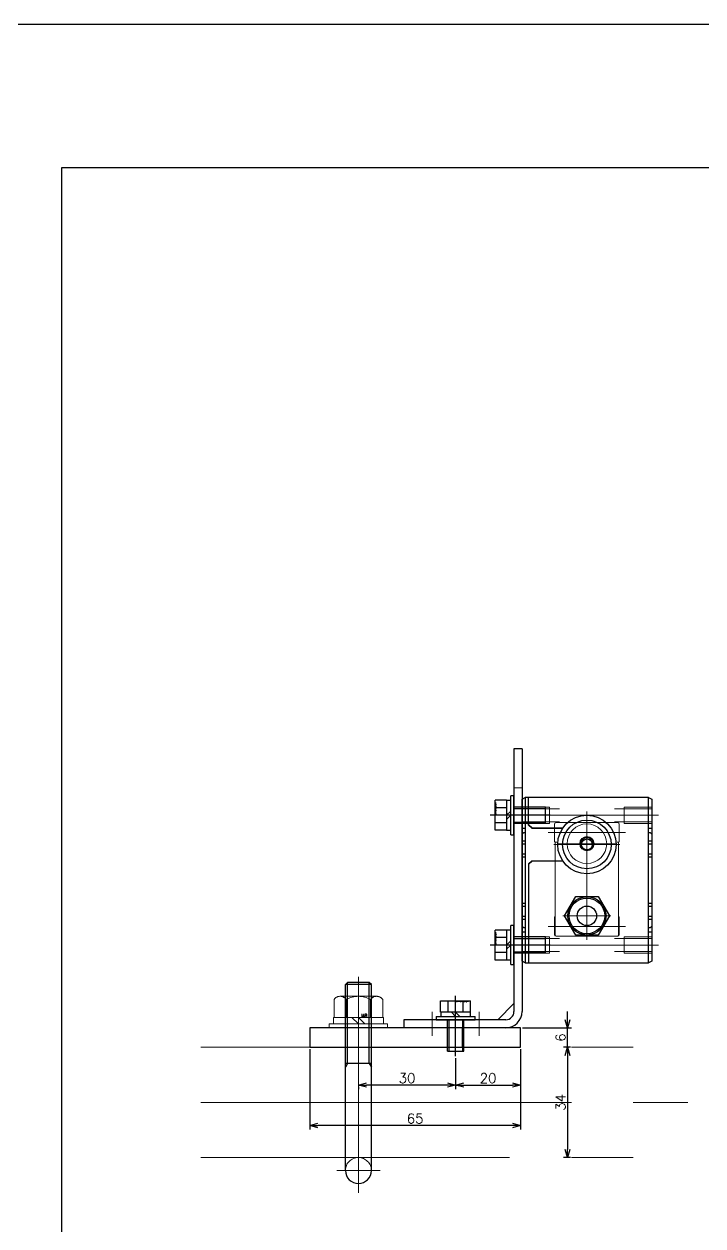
# Model space of a CAD drawing. Header units: millimetres. Extents: x -16130 to 36813, y -8099 to 27484.
# Drawn here: x 7917 to 8126.5, y -4572.1 to -4201.6 of the extents above; entities that cross this region are included whole.
import ezdxf

# ---------------------------------------------------------------- set-up
doc = ezdxf.new("R2010")
doc.units = ezdxf.units.MM
doc.header["$LTSCALE"] = 6
doc.header["$PDMODE"] = 99
doc.header["$PDSIZE"] = 1
for name, pattern in [('CENTER2', [28.575, 19.05, -3.175, 3.175, -3.175]), ('HIDDEN', [9.525, 6.35, -3.175]), ('PHANTOM2', [31.75, 15.875, -3.175, 3.175, -3.175, 3.175, -3.175])]:
    doc.linetypes.add(name, pattern=pattern)
for name, color, linetype, lineweight in [('01_NORMAL', 7, 'Continuous', 25), ('04_HIDDEN', 2, 'HIDDEN', 13), ('05_CENTER', 4, 'CENTER2', 13), ('06_PHANTOM', 2, 'PHANTOM2', 13), ('08_DIM', 3, 'Continuous', 13)]:
    doc.layers.add(name, color=color, linetype=linetype, lineweight=lineweight)
doc.layers.add('10_DRAFT', color=8, linetype='Continuous', lineweight=0, plot=False)
doc.styles.add('KSS_TXT', font='txt.shx', dxfattribs={"bigfont": 'extfont2.shx'})
doc.styles.add('KSS_TXT_L', font='txt.shx', dxfattribs={"height": 3, "bigfont": 'extfont2.shx'})
doc.dimstyles.new('KSS_DIM', dxfattribs={"dimtxt": 3, "dimasz": 2.5, "dimexe": 1.25, "dimexo": 0.625, "dimtad": 1, "dimdsep": 46, "dimtxsty": 'KSS_TXT', "dimblk": 'OPEN30', "dimcen": 0, "dimazin": 2, "dimtfac": 0.75, "dimtmove": 0, "dimatfit": 3, "dimldrblk": 'OPEN30', "dimfxl": 1, "dimtolj": 1, "dimarcsym": 0})

# ---------------------------------------------------------------- blocks, each defined once
blk = doc.blocks.new('FT-S1g_1_1')
at = {"color": 0}
for p, q in [((-2.5, 20.5), (-2.5, -58)), ((0, 20.5), (-2.5, 20.5)), ((-2.5, 20.5), (-2.5, -58)), ((0, 20.5), (0, -60.5)), ((-7.5, -63), (-2.5, -58)), ((-2.5, -58), (-2.5, -60.5)), ((-2.5, -58), (-2.5, -60.5)), ((-36.5, -63), (-36.5, -65.5)), ((-36.5, -63), (-36.5, -65.5)), ((-7.5, -63), (-36.5, -63)), ((-5, -65.5), (-36.5, -65.5)), ((-5, -63), (-7.5, -63)), ((-5, -63), (-7.5, -63))]:
    blk.add_line(p, q, dxfattribs=at)
for radius in [5, 2.5]:
    blk.add_arc((-5, -60.5), radius, 270, 0, dxfattribs=at)
at = {"layer": '04_HIDDEN', "color": 0}
blk.add_line((0, 8.5, 0), (-2.5, 8.5, 0), dxfattribs=at)
at = {"layer": '05_CENTER', "color": 0}
for p, q in [((-5.61, 0), (3.14, 0)), ((-5.61, -40), (3.14, -40)), ((-27.75, -60.62, 0), (-27.75, -67.95, 0)), ((-20.5, -60.62), (-20.5, -67.95)), ((-13.25, -60.62, 0), (-13.25, -67.95, 0))]:
    blk.add_line(p, q, dxfattribs=at)
blk = doc.blocks.new('FT-S1d_1_1')
at = {"color": 0}
for p, q in [((-40, 5), (-39, 5.5)), ((-40, 5), (-39, 5.5)), ((-40, -45), (-40, 5)), ((-40, -45), (-40, 5)), ((-39, 5.5), (-39, -45.5)), ((-1, 5.5), (-39, 5.5)), ((-39, 5.5), (-39, -45.5)), ((-1, 5.5), (-39, 5.5)), ((-2, -25), (-2, 5.5)), ((-2, -25), (-2, 5.5)), ((-1, 5.5), (0, 5)), ((-1, -45.5), (-1, 5.5)), ((-1, 5.5), (0, 5)), ((-1, -45.5), (-1, 5.5)), ((0, 5), (0, -45)), ((0, 5), (0, -45)), ((-26.93, -9), (-23.46, -3)), ((-26.93, -9), (-23.46, -3)), ((-23.46, -3), (-16.54, -3)), ((-23.46, -3), (-16.54, -3)), ((-16.54, -3), (-13.07, -9)), ((-16.54, -3), (-13.07, -9)), ((-40, -4), (-39, -4)), ((-40, -4), (-39, -4)), ((-40, -5.8), (-39.6, -5.4)), ((-40, -5.8), (-39.6, -5.4)), ((-39, -5.4), (-39.6, -5.4)), ((-39, -5.4), (-39.6, -5.4)), ((-1, -4), (0, -4)), ((-1, -4), (0, -4)), ((-0.4, -5.4), (-1, -5.4)), ((-0.4, -5.4), (-1, -5.4)), ((-0.4, -5.4), (0, -5.8)), ((-0.4, -5.4), (0, -5.8)), ((-40, -7.9), (-39, -7.9)), ((-40, -7.9), (-39, -7.9)), ((-39, -8.9), (-40, -8.9)), ((-39, -8.9), (-40, -8.9)), ((-23.46, -15), (-26.93, -9)), ((-23.46, -15), (-26.93, -9)), ((-13.07, -9), (-16.54, -15)), ((-13.07, -9), (-16.54, -15)), ((-1, -7.9), (0, -7.9)), ((-1, -7.9), (0, -7.9)), ((0, -8.9), (-1, -8.9)), ((0, -8.9), (-1, -8.9)), ((-40, -11.9), (-39, -11.9)), ((-40, -11.9), (-39, -11.9)), ((-39, -12.9), (-40, -12.9)), ((-39, -12.9), (-40, -12.9)), ((-1, -11.9), (0, -11.9)), ((-1, -11.9), (0, -11.9)), ((0, -12.9), (-1, -12.9)), ((0, -12.9), (-1, -12.9)), ((-16.54, -15), (-23.46, -15)), ((-16.54, -15), (-23.46, -15)), ((-12.58, -25.9), (-3.1, -25.9)), ((-12.58, -25.9), (-3.1, -25.9)), ((-2, -24.8), (-3.1, -25.9)), ((-2, -24.8), (-3.1, -25.9)), ((-3, -26), (-2, -25)), ((-3, -26), (-2, -25)), ((-40, -27.1), (-39, -27.1)), ((-40, -27.1), (-39, -27.1)), ((-39, -28.1), (-40, -28.1)), ((-39, -28.1), (-40, -28.1)), ((-3, -26), (-12.52, -26)), ((-3, -26), (-12.52, -26)), ((-1, -27.1), (0, -27.1)), ((-1, -27.1), (0, -27.1)), ((0, -28.1), (-1, -28.1)), ((0, -28.1), (-1, -28.1)), ((-40, -31.1), (-39, -31.1)), ((-40, -31.1), (-39, -31.1)), ((-39, -32.1), (-40, -32.1)), ((-39, -32.1), (-40, -32.1)), ((-1, -31.1), (0, -31.1)), ((-1, -31.1), (0, -31.1)), ((0, -32.1), (-1, -32.1)), ((0, -32.1), (-1, -32.1)), ((-39.6, -34.6), (-40, -34.2)), ((-39.6, -34.6), (-40, -34.2)), ((-39, -36), (-40, -36)), ((-39, -36), (-40, -36)), ((-39.6, -34.6), (-39, -34.6)), ((-39.6, -34.6), (-39, -34.6)), ((-3.1, -36.1), (-12.58, -36.1)), ((-3.1, -36.1), (-12.58, -36.1)), ((-3, -36), (-12.52, -36)), ((-3, -36), (-12.52, -36)), ((-3.1, -36.1), (-2, -37.2)), ((-3.1, -36.1), (-2, -37.2)), ((-2, -37), (-3, -36)), ((-2, -37), (-3, -36)), ((-2, -37), (-2, -45.5)), ((-2, -37), (-2, -45.5)), ((-1, -34.6), (-0.4, -34.6)), ((-1, -34.6), (-0.4, -34.6)), ((0, -36), (-1, -36)), ((0, -36), (-1, -36)), ((0, -34.2), (-0.4, -34.6)), ((0, -34.2), (-0.4, -34.6)), ((-39, -45.5), (-40, -45)), ((-39, -45.5), (-40, -45)), ((-39, -45.5), (-1, -45.5)), ((-39, -45.5), (-1, -45.5)), ((0, -45), (-1, -45.5)), ((0, -45), (-1, -45.5))]:
    blk.add_line(p, q, dxfattribs=at)
for centre, radius in [((-20, -9), 5.9), ((-20, -9), 5.9), ((-20, -9), 5.5), ((-20, -9), 5.5), ((-20, -9), 3), ((-20, -9), 3), ((-20, -31), 9), ((-20, -31), 9), ((-20, -31), 7.5), ((-20, -31), 7.5), ((-20, -31), 1.7), ((-20, -31), 1.7)]:
    blk.add_circle(centre, radius, dxfattribs=at)
at = {"layer": '04_HIDDEN', "color": 0}
for p, q in [((-40, 2.5), (-31.5, 2.5)), ((-40, 2), (-28.5, 2)), ((-31.5, 2.5), (-31.5, -2.5)), ((0, 2), (-11.5, 2)), ((-8.5, 2.5), (-8.5, -2.5)), ((0, 2.5), (-8.5, 2.5)), ((-40, -2), (-28.5, -2)), ((-40, -2.5), (-31.5, -2.5)), ((0, -2), (-11.5, -2)), ((0, -2.5), (-8.5, -2.5)), ((-40, -37.5), (-31.5, -37.5)), ((-40, -38), (-28.5, -38)), ((-31.5, -42.5), (-31.5, -37.5)), ((0, -38), (-11.5, -38)), ((0, -37.5), (-8.5, -37.5)), ((-8.5, -42.5), (-8.5, -37.5)), ((-40, -42), (-28.5, -42)), ((-40, -42.5), (-31.5, -42.5)), ((0, -42), (-11.5, -42)), ((0, -42.5), (-8.5, -42.5))]:
    blk.add_line(p, q, dxfattribs=at)
at = {"layer": '05_CENTER', "color": 0}
for p, q in [((-42.05, 0), (2.44, 0)), ((2.81, 0), (-6.32, 0)), ((2.71, 0), (-6.22, 0)), ((-20, -1.6), (-20, -16.4)), ((-12.6, -9), (-27.4, -9)), ((-20, -20.8), (-20, -41.2)), ((-30.2, -31), (-9.8, -31)), ((-42.05, -40), (2.44, -40)), ((2.81, -40), (-6.32, -40)), ((2.71, -40), (-6.22, -40))]:
    blk.add_line(p, q, dxfattribs=at)
blk = doc.blocks.new('FT-H30d_1_1')
at = {"color": 0}
for p, q in [((-20, -2.8), (-20, 2.51)), ((-20, -2.8), (-20, 2.51)), ((-19.8, 2.5), (-19.8, -3)), ((-19.8, 2.5), (-19.8, -3)), ((-19.5, 3), (-0.5, 3)), ((-19.5, 3), (-0.5, 3)), ((-10, 3), (-10, -19.4)), ((-10, 3), (-10, -19.4)), ((-0.2, 2.5), (-0.2, -3)), ((-0.2, 2.5), (-0.2, -3)), ((0, -2.8), (0, 2.51)), ((0, -2.8), (0, 2.51)), ((-19.8, -3), (-19.8, -26)), ((-19.8, -3), (-19.8, -26)), ((-0.2, -3), (-0.2, -26)), ((-0.2, -3), (-0.2, -26)), ((-12, -25.55), (-11.8, -25.55)), ((-12, -25.55), (-11.8, -25.55)), ((-8.2, -25.55), (-8, -25.55)), ((-8.2, -25.55), (-8, -25.55)), ((-20, -26.2), (-20, -31.51)), ((-20, -26.2), (-20, -31.51)), ((-19.3, -26), (-19.8, -26)), ((-19.3, -26), (-19.8, -26)), ((-0.7, -26), (-0.2, -26)), ((-0.7, -26), (-0.2, -26)), ((0, -26.2), (0, -31.51)), ((0, -26.2), (0, -31.51)), ((-19.5, -32), (-0.5, -32)), ((-19.5, -32), (-0.5, -32)), ((-10, -32), (-10, -31.6)), ((-10, -32), (-10, -31.6))]:
    blk.add_line(p, q, dxfattribs=at)
for radius in [6.1, 6.1, 2.2, 2.2, 2, 2, 1.8, 1.8]:
    blk.add_circle((-10, -25.5), radius, dxfattribs=at)
for centre, radius, start, end in [((-19.5, 2.5), 0.5, 90, 178.8541), ((-19.5, 2.5), 0.5, 90, 178.8541), ((-19.3, 2.5), 0.5, 90, 180), ((-19.3, 2.5), 0.5, 90, 180), ((-0.7, 2.5), 0.5, 0, 90), ((-0.7, 2.5), 0.5, 0, 90), ((-0.5, 2.5), 0.5, 1.1459, 90), ((-0.5, 2.5), 0.5, 1.1459, 90), ((-19.8, -2.8), 0.2, 180, 270), ((-19.8, -2.8), 0.2, 180, 270), ((-0.2, -2.8), 0.2, 270, 0), ((-0.2, -2.8), 0.2, 270, 0), ((-19.8, -26.2), 0.2, 90, 180), ((-19.8, -26.2), 0.2, 90, 180), ((-0.2, -26.2), 0.2, 0, 90), ((-0.2, -26.2), 0.2, 0, 90), ((-19.5, -31.5), 0.5, 181.1459, 270), ((-19.5, -31.5), 0.5, 181.1459, 270), ((-0.5, -31.5), 0.5, 270, 358.8541), ((-0.5, -31.5), 0.5, 270, 358.8541)]:
    blk.add_arc(centre, radius, start, end, dxfattribs=at)
at = {"layer": '05_CENTER', "color": 0}
for p, q in [((-21.93, 0), (1.93, 0)), ((-10, -34.6), (-10, -16.4)), ((-19.1, -25.5), (-0.9, -25.5)), ((-21.93, -29), (1.93, -29))]:
    blk.add_line(p, q, dxfattribs=at)
blk = doc.blocks.new('A$C71340FE3_1_1')
at = {"color": 0}
for p, q in [((-4.62, 5.8), (4.62, 5.8)), ((-4.62, 2.3), (-4.62, 5.8)), ((-2.31, 2.3), (-2.31, 5.8)), ((2.31, 2.3), (2.31, 5.8)), ((4.62, 2.3), (4.62, 5.8)), ((-6, 1), (6, 1)), ((-6, 1), (-6, 0)), ((-6, 0), (6, 0)), ((-4.6, 2.3), (-4.6, 1)), ((4.6, 2.3), (-4.6, 2.3)), ((0, 1), (-1.3, 2.3)), ((0, 2.3), (1.3, 1)), ((4.6, 1), (4.6, 2.3)), ((6, 0), (6, 1))]:
    blk.add_line(p, q, dxfattribs=at)
at = {"color": 0, "linetype": 'CENTER2'}
blk.add_line((0, -11.2), (0, 7.3), dxfattribs=at)
at = {"color": 0, "linetype": 'HIDDEN'}
for p, q in [((-2.5, -9.7), (-2.5, 0)), ((-2.07, 0), (-2.07, -9.7)), ((2.07, 0), (2.07, -9.7)), ((2.5, -9.7), (2.5, 0)), ((-2.5, -9.7), (2.5, -9.7))]:
    blk.add_line(p, q, dxfattribs=at)
at = {"layer": '10_DRAFT', "style": 'KSS_TXT_L'}
blk.add_text('BT-M5x12L,SW,PW', height=0.3, dxfattribs=at).set_placement((0.22, 5.46))
blk = doc.blocks.new('A$C7B6C0286_1_1')
at = {"color": 0}
for p, q in [((-4, 4), (-4, -53.32)), ((4, 4), (4, -53.32)), ((-3.32, -29), (-4, -27.83)), ((-4, -29), (4, -29)), ((-3.32, -29), (-3.32, -54)), ((3.32, -29), (4, -27.83)), ((3.32, -29), (3.32, -54)), ((-4, -53.32), (4, -53.32)), ((-4, -53.32), (-3.32, -54)), ((-3.32, -54), (3.32, -54)), ((4, -53.32), (3.32, -54))]:
    blk.add_line(p, q, dxfattribs=at)
blk.add_arc((0, 4), 4, 0, 180)
at = {"layer": '04_HIDDEN', "color": 0}
blk.add_arc((0, 4), 4, 180, 0, dxfattribs=at)
at = {"layer": '05_CENTER', "color": 0}
for p, q in [((0, 10.9), (0, -55.71)), ((-6.7, 4), (6.7, 4))]:
    blk.add_line(p, q, dxfattribs=at)
blk = doc.blocks.new('M8Nza_1_1')
at = {"color": 0}
for p, q in [((-7.5, 8.69), (-7.5, 3.2)), ((5.62, 9.7), (-5.63, 9.7)), ((-3.75, 3.2), (-3.75, 8.69)), ((3.75, 8.69), (3.75, 3.2)), ((7.5, 3.2), (7.5, 8.69)), ((-7.7, 3.2), (7.7, 3.2)), ((-7.7, 3.2), (-7.7, 1.2)), ((0, 1.2), (-2, 3.2)), ((0, 3.2), (2, 1.2)), ((7.7, 3.2), (7.7, 1.2))]:
    blk.add_line(p, q, dxfattribs=at)
at = {"color": 0, "linetype": 'CENTER2'}
blk.add_line((0, 9.7), (0, 0), dxfattribs=at)
at = {"color": 0}
blk.add_lwpolyline([(-9, 1.2), (9, 1.2), (9, 0), (-9, 0)], close=True, dxfattribs=at)
for centre, radius, start, end in [((-5.63, 7.45), 2.25, 33.626, 146.374), ((0, 2.2), 7.5, 60, 120), ((5.62, 7.45), 2.25, 33.626, 146.374)]:
    blk.add_arc(centre, radius, start, end, dxfattribs=at)
at = {"layer": '10_DRAFT', "style": 'KSS_TXT'}
blk.add_text('M8', height=1, dxfattribs=at).set_placement((0.87, 3.27))
blk = doc.blocks.new('_Open30')
at = {"color": 0, "linetype": 'ByBlock', "lineweight": -2}
for p, q in [((-1, 0.27), (0, 0)), ((0, 0), (-1, -0.27)), ((0, 0), (-1, 0))]:
    blk.add_line(p, q, dxfattribs=at)
blk = doc.blocks.new('*D2979')
at = {"layer": '08_DIM', "color": 0, "lineweight": -2, "transparency": 16777216}
for p, q in [((8085.64, -4516.98), (8083.42, -4516.98)), ((8084.67, -4519.48), (8084.67, -4548.48)), ((8085.64, -4550.98), (8083.42, -4550.98))]:
    blk.add_line(p, q, dxfattribs=at)
at = {"layer": 'Defpoints', "color": 0, "transparency": 16777216}
for p in [(8086.27, -4516.98), (8084.67, -4550.98), (8086.27, -4550.98)]:
    blk.add_point(p, dxfattribs=at)
at = {"layer": '08_DIM', "color": 0, "lineweight": -2, "transparency": 16777216, "xscale": 2.5, "yscale": 2.5, "zscale": 2.5}
for p, rotation in [((8084.67, -4516.98), 90), ((8084.67, -4550.98), 270)]:
    blk.add_blockref('_Open30', p, dxfattribs=dict(at, rotation=rotation))
at = {"layer": '08_DIM', "color": 0, "transparency": 16777216, "insert": (8082.54, -4533.98), "char_height": 3, "attachment_point": 5, "rotation": 90, "style": 'KSS_TXT'}
blk.add_mtext('\\A1;34', dxfattribs=at)
blk = doc.blocks.new('*D2980')
at = {"layer": '08_DIM', "color": 0, "lineweight": -2, "transparency": 16777216}
for p, q in [((8070.16, -4517.6), (8070.16, -4529.88)), ((8050.16, -4520.3), (8050.16, -4529.88)), ((8052.66, -4528.63), (8067.66, -4528.63))]:
    blk.add_line(p, q, dxfattribs=at)
at = {"layer": 'Defpoints', "color": 0, "transparency": 16777216}
for p in [(8050.16, -4519.68), (8070.16, -4516.98), (8070.16, -4528.63)]:
    blk.add_point(p, dxfattribs=at)
at = {"layer": '08_DIM', "color": 0, "lineweight": -2, "transparency": 16777216, "xscale": 2.5, "yscale": 2.5, "zscale": 2.5, "rotation": 180}
blk.add_blockref('_Open30', (8050.16, -4528.63), dxfattribs=at)
at = {"layer": '08_DIM', "color": 0, "lineweight": -2, "transparency": 16777216, "xscale": 2.5, "yscale": 2.5, "zscale": 2.5}
blk.add_blockref('_Open30', (8070.16, -4528.63), dxfattribs=at)
at = {"layer": '08_DIM', "color": 0, "transparency": 16777216, "insert": (8060.16, -4526.51), "char_height": 3, "attachment_point": 5, "style": 'KSS_TXT'}
blk.add_mtext('\\A1;20', dxfattribs=at)
blk = doc.blocks.new('*D2981')
at = {"layer": '08_DIM', "color": 0, "lineweight": -2, "transparency": 16777216}
for p, q in [((8050.16, -4520.3), (8050.16, -4529.88)), ((8020.16, -4529.2), (8020.16, -4529.88)), ((8047.66, -4528.63), (8022.66, -4528.63))]:
    blk.add_line(p, q, dxfattribs=at)
at = {"layer": 'Defpoints', "color": 0, "transparency": 16777216}
for p in [(8050.16, -4519.68), (8020.16, -4528.57), (8020.16, -4528.63)]:
    blk.add_point(p, dxfattribs=at)
at = {"layer": '08_DIM', "color": 0, "lineweight": -2, "transparency": 16777216, "xscale": 2.5, "yscale": 2.5, "zscale": 2.5, "rotation": 180}
blk.add_blockref('_Open30', (8020.16, -4528.63), dxfattribs=at)
at = {"layer": '08_DIM', "color": 0, "lineweight": -2, "transparency": 16777216, "xscale": 2.5, "yscale": 2.5, "zscale": 2.5}
blk.add_blockref('_Open30', (8050.16, -4528.63), dxfattribs=at)
at = {"layer": '08_DIM', "color": 0, "transparency": 16777216, "insert": (8035.16, -4526.51), "char_height": 3, "attachment_point": 5, "style": 'KSS_TXT'}
blk.add_mtext('\\A1;30', dxfattribs=at)
blk = doc.blocks.new('*D2982')
at = {"layer": '08_DIM', "color": 0, "lineweight": -2, "transparency": 16777216}
for p, q in [((8005.16, -4517.6), (8005.16, -4542.35)), ((8070.16, -4517.6), (8070.16, -4542.35)), ((8067.66, -4541.1), (8007.66, -4541.1))]:
    blk.add_line(p, q, dxfattribs=at)
at = {"layer": 'Defpoints', "color": 0, "transparency": 16777216}
for p in [(8005.16, -4516.98), (8070.16, -4516.98), (8005.16, -4541.1)]:
    blk.add_point(p, dxfattribs=at)
at = {"layer": '08_DIM', "color": 0, "lineweight": -2, "transparency": 16777216, "xscale": 2.5, "yscale": 2.5, "zscale": 2.5, "rotation": 180}
blk.add_blockref('_Open30', (8005.16, -4541.1), dxfattribs=at)
at = {"layer": '08_DIM', "color": 0, "lineweight": -2, "transparency": 16777216, "xscale": 2.5, "yscale": 2.5, "zscale": 2.5}
blk.add_blockref('_Open30', (8070.16, -4541.1), dxfattribs=at)
at = {"layer": '08_DIM', "color": 0, "transparency": 16777216, "insert": (8037.66, -4538.97), "char_height": 3, "attachment_point": 5, "style": 'KSS_TXT'}
blk.add_mtext('\\A1;65', dxfattribs=at)
blk = doc.blocks.new('*D2983')
at = {"layer": '08_DIM', "color": 0, "lineweight": -2, "transparency": 16777216}
for p, q in [((8084.67, -4508.48), (8084.67, -4505.98)), ((8070.79, -4510.98), (8085.92, -4510.98)), ((8084.67, -4516.98), (8084.67, -4510.98)), ((8085.64, -4516.98), (8083.42, -4516.98)), ((8084.67, -4519.48), (8084.67, -4521.98))]:
    blk.add_line(p, q, dxfattribs=at)
at = {"layer": 'Defpoints', "color": 0, "transparency": 16777216}
for p in [(8070.16, -4510.98), (8084.67, -4510.98), (8086.27, -4516.98)]:
    blk.add_point(p, dxfattribs=at)
at = {"layer": '08_DIM', "color": 0, "lineweight": -2, "transparency": 16777216, "xscale": 2.5, "yscale": 2.5, "zscale": 2.5}
for p, rotation in [((8084.67, -4510.98), 270), ((8084.67, -4516.98), 90)]:
    blk.add_blockref('_Open30', p, dxfattribs=dict(at, rotation=rotation))
at = {"layer": '08_DIM', "color": 0, "transparency": 16777216, "insert": (8082.54, -4513.98), "char_height": 3, "attachment_point": 5, "rotation": 90, "style": 'KSS_TXT'}
blk.add_mtext('\\A1;6', dxfattribs=at)
blk = doc.blocks.new('A$C68097B22_1_1')
at = {"color": 0}
blk.add_lwpolyline([(-45, -6), (20, -6), (20, 0), (-45, 0)], close=True, dxfattribs=at)
at = {"layer": '04_HIDDEN'}
for p, q in [((-2.5, 0), (-2.5, -6)), ((-2, 0), (-2, -6)), ((2, 0), (2, -6)), ((2.5, 0), (2.5, -6))]:
    blk.add_line(p, q, dxfattribs=at)
at = {"layer": '05_CENTER'}
for p, q in [((-30, 2.05), (-30, -8.05)), ((0, 2.05), (0, -8.05))]:
    blk.add_line(p, q, dxfattribs=at)

msp = doc.modelspace()

# ---------------------------------------------------------------- linework, layer by layer
for points in [[(7261.6316, -4201.56067), (8547.24267, -4201.56067), (8547.24267, -5378.64944), (7261.6316, -5378.64944)], [(7928.65067, -4245.77727), (8408.77456, -4245.77727), (8408.77456, -4815.39271), (7928.65067, -4815.39271)]]:
    msp.add_lwpolyline(points, close=True)
at = {"layer": '05_CENTER'}
msp.add_line((7971.57443, -4533.97623, 0), (8121.80085, -4533.97623, 0), dxfattribs=at)
at = {"layer": '06_PHANTOM'}
for p, q in [((7971.57443, -4516.97623, 0), (8121.80085, -4516.97623, 0)), ((7971.57443, -4550.97623, 0), (8121.80085, -4550.97623, 0))]:
    msp.add_line(p, q, dxfattribs=at)

# ---------------------------------------------------------------- block references
at = {"color": 4}
msp.add_blockref('FT-S1g_1_1', (8070.6608, -4445.47623, 0), dxfattribs=at)
at = {"rotation": 89.99999999999999}
for p in [(8068.1608, -4445.47623, 0), (8068.1608, -4485.47623, 0)]:
    msp.add_blockref('A$C71340FE3_1_1', p, dxfattribs=at)
at = {"color": 4, "rotation": 180}
for name, p in [('FT-S1d_1_1', (8070.6608, -4485.47623, 0)), ('A$C7B6C0286_1_1', (8020.16079, -4550.97623, 0))]:
    msp.add_blockref(name, p, dxfattribs=at)
msp.add_blockref('A$C71340FE3_1_1', (8050.1608, -4508.47623, 0))
at = {"layer": '01_NORMAL'}
msp.add_blockref('A$C68097B22_1_1', (8050.1608, -4510.97623, 0), dxfattribs=at)
at = {"layer": '04_HIDDEN', "color": 4}
msp.add_blockref('M8Nza_1_1', (8020.16079, -4510.97623, 0), dxfattribs=at)
at = {"layer": '10_DRAFT', "rotation": 180}
msp.add_blockref('FT-H30d_1_1', (8080.6609, -4479.7329, 0), dxfattribs=at)

# ---------------------------------------------------------------- dimensions: what is measured, and where the dimension line sits
at = {"layer": '08_DIM'}
for base, p2, angle, picture, middle in [((8084.66955, -4510.97623), (8070.16079, -4510.97623, 0), 270, '*D2983', (8082.54455, -4513.97623)), ((8084.66955, -4550.97623), (8086.26836, -4550.97623, 0), 90, '*D2979', (8082.54455, -4533.97623))]:
    dim = msp.add_linear_dim(base=base, p1=(8086.26836, -4516.97623, 0), p2=p2, angle=angle, dimstyle='KSS_DIM', dxfattribs=at)
    dim.commit()
    dim.dimension.update_dxf_attribs({"geometry": picture, "text_midpoint": middle})
for base, p1, p2, picture, middle in [((8005.16079, -4541.09874), (8070.16079, -4516.97623, 0), (8005.16079, -4516.97623, 0), '*D2982', (8037.66079, -4538.97166)), ((8020.16079, -4528.63176), (8050.16079, -4519.67623, 0), (8020.16079, -4528.57364, 0), '*D2981', (8035.16079, -4526.50676)), ((8070.16079, -4528.63176), (8050.16079, -4519.67623, 0), (8070.16079, -4516.97623, 0), '*D2980', (8060.16079, -4526.50676))]:
    dim = msp.add_linear_dim(base=base, p1=p1, p2=p2, dimstyle='KSS_DIM', dxfattribs=at)
    dim.commit()
    dim.dimension.update_dxf_attribs({"geometry": picture, "text_midpoint": middle})

doc.saveas('drawing.dxf')
